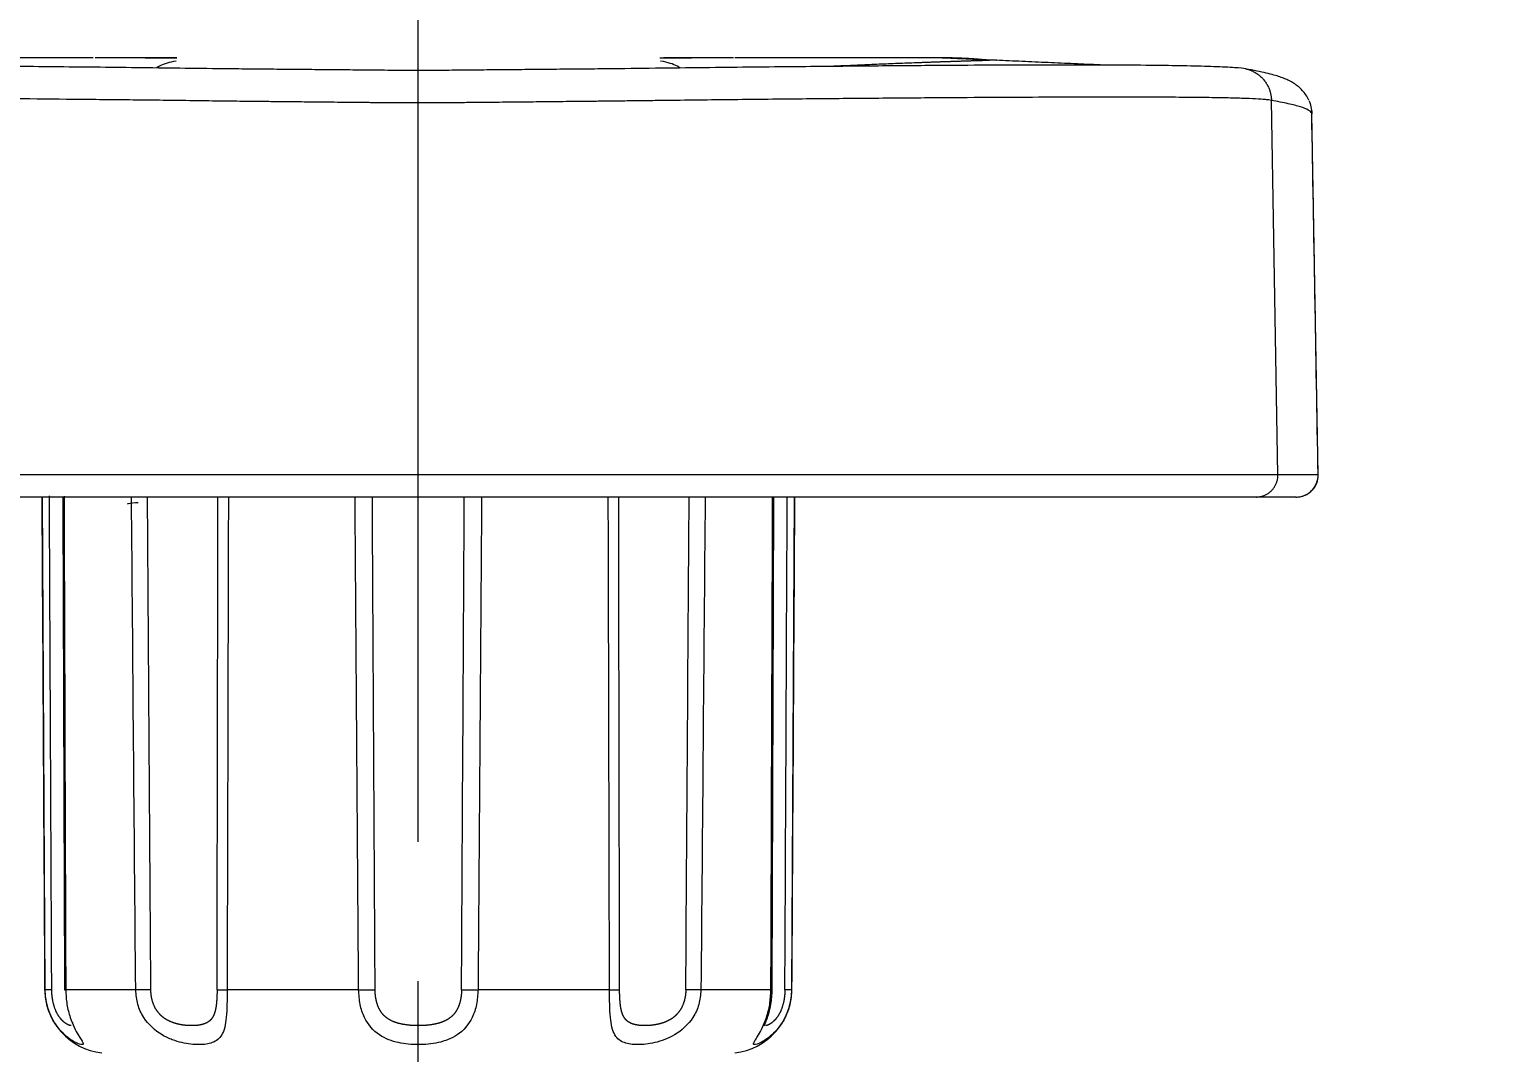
# Model space of a CAD drawing. Extents: x 0 to 3160, y 0 to 2315.
# Drawn here: x 2078.9 to 2145.4, y 618.8 to 665.4 of the extents above; entities that cross this region are included whole.
import ezdxf

# ---------------------------------------------------------------- set-up
doc = ezdxf.new("R2010")
doc.units = 0
doc.header["$LTSCALE"] = 4
doc.header["$MEASUREMENT"] = 0
doc.header["$PDMODE"] = 3
doc.header["$PDSIZE"] = -10
doc.linetypes.add('CENTER2', pattern=[28.575000000000003, 19.05, -3.175, 3.175, -3.175])
doc.layers.get('0').update_dxf_attribs({"linetype": 'CONTINUOUS'})
doc.layers.get('DEFPOINTS').update_dxf_attribs({"linetype": 'CONTINUOUS'})
doc.layers.add('1', color=7, linetype='CONTINUOUS', true_color=0xffffff)
doc.layers.add('Cneter', color=1, linetype='CENTER2', lineweight=13)
doc.styles.add('Daelim Dimension', font='')
doc.styles.get('Daelim Dimension').set_extended_font_data('나눔고딕')
doc.dimstyles.new('DEFAULT', dxfattribs={"dimscale": 2, "dimtxt": 2, "dimasz": 2, "dimexe": 0, "dimexo": 2, "dimgap": 1, "dimtad": 1, "dimdec": 1, "dimzin": 9, "dimdsep": 46, "dimtxsty": 'Daelim Dimension', "dimcen": 0.5, "dimclrd": 252, "dimclre": 252, "dimclrt": 3, "dimadec": 1, "dimazin": 0, "dimtfac": 1, "dimtdec": 1, "dimtix": 1, "dimtmove": 0, "dimatfit": 3, "dimfxl": 1, "dimtolj": 1, "dimtzin": 1, "dimlwd": 9, "dimlwe": 9, "dimarcsym": 0})

# ---------------------------------------------------------------- blocks, each defined once
blk = doc.blocks.new('*D2')
at = {"color": 5, "lineweight": 9, "ltscale": 0.5, "transparency": 16777216}
for p, q in [((1741.295518273465, 1336.078545447044), (2418.230015357363, 1336.078545447044)), ((2416.230015357362, 461.471543949397), (2416.230015357363, 1328.078545447044)), ((2221.409677330765, 453.471543949397), (2418.230015357362, 453.471543949397))]:
    blk.add_line(p, q, dxfattribs=at)
at = {"color": 5, "ltscale": 0.5, "transparency": 16777216}
for points in [[(2414.896682024029, 1328.078545447044), (2417.563348690696, 1328.078545447044), (2416.230015357363, 1336.078545447044)], [(2414.896682024029, 461.471543949397), (2417.563348690696, 461.471543949397), (2416.230015357362, 453.471543949397)]]:
    blk.add_solid(points, dxfattribs=at)
at = {"layer": 'DEFPOINTS', "color": 0, "ltscale": 0.5, "transparency": 16777216}
for p in [(1737.295518273465, 1336.078545447044), (2416.230015357363, 1336.078545447044), (2217.409677330765, 453.471543949397)]:
    blk.add_point(p, dxfattribs=at)
at = {"color": 7, "ltscale": 0.5, "transparency": 16777216, "insert": (2400.524722081253, 893.0072777452452), "char_height": 20, "attachment_point": 5, "rotation": 90, "style": 'Daelim Dimension'}
blk.add_mtext('\\A1;(1140)', dxfattribs=at)

msp = doc.modelspace()

# ---------------------------------------------------------------- linework, layer by layer
at = {"layer": '1', "color": 7, "linetype": 'Continuous', "lineweight": 18}
for p, q in [((2084.174641330765, 664.1197520087467), (2085.609722330765, 664.1197520087467)), ((2107.609632330764, 664.1197520087467), (2109.044713330764, 664.1197520087467)), ((2137.592996330764, 645.1372040087467), (2137.306175330764, 661.5691800087466)), ((2079.476074330764, 644.1196950087469), (2079.606632330765, 621.6786010087467)), ((2113.612722330764, 621.6786010087467), (2113.743281330765, 644.1196950087469))]:
    msp.add_line(p, q, dxfattribs=at)
at = {"layer": '1', "color": 7, "linetype": 'Continuous', "lineweight": 13}
for p, q in [((2135.754840330765, 645.1372040087467), (2135.458521330765, 662.1815050087466)), ((2137.306174330764, 661.5691800087466), (2137.304901330765, 661.5723560087467)), ((2137.592996330764, 645.1372040087467), (2137.584959330764, 645.1372040087467)), ((2079.606632330765, 621.6786010087467), (2079.608299330765, 621.6786010087467)), ((2083.738902330765, 621.6786010087467), (2080.552179330764, 621.6786010087467)), ((2093.891884330765, 621.6786010087467), (2087.902803330765, 621.6786010087467)), ((2105.316551330764, 621.6786010087467), (2099.327471330765, 621.6786010087467)), ((2112.667176330765, 621.6786010087467), (2109.480452330764, 621.6786010087467)), ((2113.611055330764, 621.6786010087467), (2113.612722330764, 621.6786010087467))]:
    msp.add_line(p, q, dxfattribs=at)
at = {"layer": '1', "color": 7, "linetype": 'Continuous', "lineweight": 18}
for centre, radius, start, end in [((2136.593148330764, 645.1197520087467), 0.999999999374942, 270, 1.000000000001762), ((2082.506583330764, 621.6954730087468), 2.9, 180.3333329999999, 263.8251270000051), ((2110.712771330765, 621.6954730087468), 2.9, 276.1748729999948, 359.6666670000001)]:
    msp.add_arc(centre, radius, start, end, dxfattribs=at)
at = {"layer": '1', "color": 7, "linetype": 'Continuous', "lineweight": 13}
for centre, major_axis, ratio, start_param, end_param in [((2080.608184330765, 621.6844190087472), (0.9999825734796775, 0.005903620628900314), 0.006093, 2.335306668904783, 3.12758987023473), ((2081.496552330765, 621.6844190087472), (-0.9999940016464713, -0.003463621034666061), 0.007745, 6.253572306727764, 6.618252947598284), ((2084.495858330764, 621.6844190087472), (0.9999643915549432, 0.008438934877337993), 0.0008730000000000001, 1.63718927094031, 2.429472472269532), ((2088.414872330764, 621.6844190087472), (-0.9999972969148689, 0.002325115614636653), 0.008159, 0.2409390379052864, 1.033222239596359), ((2094.051722330764, 621.6844190087472), (0.9999753190307749, 0.007025761825488645), 0.004756, 4.551824145755695, 5.344107347085852), ((2099.167632330765, 621.6844190087472), (-0.9999753190308928, 0.007025761825478727), 0.004756, 0.939077959786806, 1.731361161476742), ((2104.804482330765, 621.6844190087472), (0.9999972969150358, 0.002325115614706181), 0.008159, 5.249963067636829, 6.042246268966223), ((2108.723496330765, 621.6844190087472), (-0.999964391554932, 0.008438934877276037), 0.0008730000000000001, 3.85371283485369, 4.645996036547444), ((2111.722802330764, 621.6844190087472), (0.9999940016462072, -0.003463621034622859), 0.007745, 5.948117666813009, 6.312798308192019), ((2112.611170330764, 621.6844190087472), (-0.99998257347994, 0.005903620628768595), 0.006093, 3.155595436888541, 3.947878638584397)]:
    msp.add_ellipse(centre, major_axis=major_axis, ratio=ratio, start_param=start_param, end_param=end_param, dxfattribs=at)
at = {"layer": '1', "color": 7, "linetype": 'Continuous', "lineweight": 18}
for points, degree, knots in [([(2081.795378188755, 664.1197514940291), (2081.675484841232, 664.1197519353113), (2081.419311416409, 664.1197528486828), (2081.016936436433, 664.1197514326427), (2080.622754840234, 664.1197522733169), (2080.212800703782, 664.1197526140645), (2079.758947083236, 664.1197514751125), (2079.189460304194, 664.1197523646119), (2078.62141166232, 664.1197517713222), (2078.102541284615, 664.1197518215909), (2077.678851141359, 664.1197519972884), (2077.284485916014, 664.1197518534254), (2076.918855462894, 664.1197516582711), (2076.655648366818, 664.1197516412126), (2076.483594420321, 664.1197516773532), (2076.392148671274, 664.1197517044907), (2076.297734251345, 664.119751738006), (2076.200369925549, 664.1197517736769), (2076.100074967498, 664.1197518052404), (2075.996869453306, 664.1197518233485), (2075.8907742579, 664.1197518167814), (2075.781811177755, 664.1197517958594), (2075.67000287588, 664.1197517694332), (2075.555372859485, 664.119751745754), (2075.437945485543, 664.119751731429), (2075.317745978567, 664.1197517307874), (2075.194800448343, 664.119751745015), (2075.069135909053, 664.1197517711566), (2074.940780296591, 664.1197518012482), (2074.809762509684, 664.119751820318), (2074.676112450811, 664.1197518082045), (2074.539860678005, 664.1197517828259), (2074.401038802885, 664.1197517577452), (2074.259679451116, 664.1197517436726), (2074.115816291707, 664.1197517466785), (2073.969484033654, 664.1197517670957), (2073.820718555503, 664.1197517983405), (2073.669556547888, 664.1197518245203), (2073.516037100831, 664.1197518223075), (2073.360195146018, 664.1197518102026), (2073.202085080761, 664.1197518003769), (2073.041692488142, 664.1197517999422), (2072.934345713661, 664.1197518068907), (2072.880205188853, 664.1197518103959)], 3, [0, 0, 0, 0, 0.0378479801921219, 0.08102686101155901, 0.1278119128738841, 0.163634525848787, 0.2123727044230067, 0.2739545769285053, 0.348284398602721, 0.3981267825143373, 0.4449846762311005, 0.4888750670199193, 0.5298135306027496, 0.567815068631258, 0.577816821349176, 0.5881728796970307, 0.5988828344591128, 0.6099462678372954, 0.6213627542415294, 0.6331318611212544, 0.6452531444576609, 0.6577261357526679, 0.670550354361797, 0.6837253115661412, 0.697250511384694, 0.7111254514485791, 0.7253496239416333, 0.7399225166120371, 0.7548436138599425, 0.7701123979052403, 0.7857283452489359, 0.8016909154272153, 0.8179995622166831, 0.8346537376626234, 0.8516528932579567, 0.8689964812148242, 0.88668395583618, 0.9047147749943664, 0.9230883977981704, 0.941804275688904, 0.960861861789354, 0.9802606146949177, 1, 1, 1, 1]), ([(2085.606491289376, 664.1125157880601), (2084.857345198204, 664.1149861588729), (2083.582909372549, 664.1188911290014), (2082.378150587224, 664.1191488919212), (2081.889126536002, 664.1189199527976)], 3, [0, 0, 0, 0, 0.590039568852105, 1, 1, 1, 1]), ([(2110.959719860522, 664.1188856169952), (2110.328889313248, 664.1188846327855), (2109.226197368192, 664.1180384291497), (2108.091342313762, 664.1139396303856), (2107.610209116093, 664.11216328828)], 3, [0, 0, 0, 0, 0.575634718562797, 1, 1, 1, 1]), ([(2120.339149702456, 664.1197518116683), (2120.31205051823, 664.1197518102349), (2120.258087431371, 664.1197518073805), (2120.177298283629, 664.1197518053018), (2120.09707635863, 664.1197518054582), (2120.017412828517, 664.1197518078457), (2119.938316704504, 664.1197518119257), (2119.859792184749, 664.1197518168065), (2119.781844645144, 664.1197518212607), (2119.704479055802, 664.1197518236963), (2119.627700403958, 664.1197518224667), (2119.551513568823, 664.1197518148779), (2119.475923411982, 664.1197518020499), (2119.400934753789, 664.1197517875039), (2119.326552330921, 664.1197517734222), (2119.252780810001, 664.1197517615742), (2119.179624785776, 664.1197517531314), (2119.107088782725, 664.1197517487849), (2119.035177255743, 664.1197517487676), (2118.963894591033, 664.1197517529085), (2118.893245106924, 664.1197517606693), (2118.823233054699, 664.1197517711876), (2118.753862619401, 664.1197517833148), (2118.685137920575, 664.1197517956475), (2118.61706301321, 664.1197518065778), (2118.549641887898, 664.119751814264), (2118.482878473178, 664.1197518168942), (2118.416776623339, 664.1197518118529), (2118.351340164933, 664.1197518009926), (2118.286572867989, 664.1197517872115), (2118.222478434564, 664.1197517725273), (2118.159060506788, 664.119751758612), (2118.096322666365, 664.1197517467058), (2118.034268435538, 664.1197517376868), (2117.972901277634, 664.119751732102), (2117.912224597715, 664.1197517302021), (2117.852241743178, 664.119751731977), (2117.792956004369, 664.1197517371857), (2117.734370615169, 664.1197517453852), (2117.676488753576, 664.119751755959), (2117.619313542279, 664.1197517681453), (2117.562848049217, 664.1197517810565), (2117.507095288131, 664.119751793708), (2117.452058219108, 664.1197518050344), (2117.39773974911, 664.1197518139138), (2117.3441427325, 664.1197518191798), (2117.291269970155, 664.1197518196564), (2117.239124204408, 664.1197518141084), (2117.18770811336, 664.1197518041108), (2117.137024319066, 664.1197517910718), (2117.087075394472, 664.1197517761743), (2117.03786386541, 664.1197517604201), (2116.98939221101, 664.1197517446358), (2116.941662863884, 664.1197517294977), (2116.894678211084, 664.1197517155438), (2116.848440592247, 664.1197517031892), (2116.802952307889, 664.1197516927427), (2116.758215590765, 664.1197516844018), (2116.714232711497, 664.1197516783359), (2116.54237647368, 664.1197516628149), (2116.229041353875, 664.1197517430032), (2115.759018354499, 664.1197519594893), (2115.248202390515, 664.1197517637306), (2114.738372909424, 664.1197517864134), (2114.259950284039, 664.119752375274), (2113.844252012056, 664.1197519193083), (2113.479200562439, 664.1197517504534), (2113.165856037404, 664.1197522312696), (2112.905104422581, 664.1197522238613), (2112.404458633235, 664.1197516705865), (2111.785930158294, 664.119750791454), (2111.231792568605, 664.1197537619828), (2111.026978702536, 664.1197549126605)], 3, [0, 0, 0, 0, 0.0094901648074567, 0.0188979337365246, 0.028223243010718, 0.0374660283507991, 0.0466262250241292, 0.0557037678922663, 0.0646985914568599, 0.0736106299039302, 0.0824398171465652, 0.09118608691444301, 0.0998493735344567, 0.1084296117070481, 0.1169267358389144, 0.1253406800709521, 0.1336713783263844, 0.141918764357075, 0.1500827717880894, 0.1581633341605907, 0.1661603849731106, 0.1740738577212644, 0.1819036859359701, 0.1896498032202313, 0.1973121432845275, 0.2048906399808802, 0.2123852273356323, 0.2197958397704373, 0.2271224136239944, 0.2343648862207528, 0.2415231949427298, 0.2485972772593611, 0.255587070765154, 0.2624925132160206, 0.2693135425643239, 0.276050096992682, 0.2827021149465694, 0.2892695351657591, 0.2957522967146379, 0.3021503390114396, 0.308463601856428, 0.3146920254590646, 0.3208355504642018, 0.3268941179773239, 0.3328676695888825, 0.3387561473977456, 0.3445594940337988, 0.3502776531323918, 0.3559105707664465, 0.3614581938984271, 0.3669204698627718, 0.3722973463930605, 0.3775887716484566, 0.3827946942394365, 0.38791506325283, 0.3929498282761891, 0.3978989394215144, 0.4027623473483563, 0.4075400032863057, 0.4122318590569112, 0.4587218036549441, 0.5091431312183481, 0.5635212278366234, 0.6218836756238044, 0.6706715544325549, 0.7140065774114894, 0.7518581500172381, 0.7842001288825944, 0.8110103825352171, 0.8322731133814949, 0.938172417273131, 1, 1, 1, 1]), ([(2122.592439404813, 664.000251390155), (2122.577630170667, 664.0021817737602), (2122.54772397444, 664.0060800463052), (2122.502303512646, 664.0116976089244), (2122.455933180318, 664.0172186750278), (2122.408605330299, 664.0226201724381), (2122.360325019191, 664.0279064480842), (2122.311093026175, 664.0330740461472), (2122.260910506396, 664.0381214307758), (2122.209777683841, 664.0430463232155), (2122.157694185175, 664.0478464505818), (2122.104658930049, 664.0525193560647), (2122.050670095553, 664.0570624654752), (2121.995725140464, 664.061473099649), (2121.939821139279, 664.0657485272236), (2121.882954390502, 664.0698859193458), (2121.8251204949, 664.0738823633887), (2121.766314388467, 664.077734871124), (2121.706530153831, 664.0814403878653), (2121.629297829874, 664.0859590722944), (2121.533446985508, 664.0911068848468), (2121.417866306921, 664.096633741191), (2121.297955138168, 664.101679060645), (2121.173727988878, 664.1062046072279), (2121.045192000437, 664.110169245716), (2120.912346119566, 664.1135270639534), (2120.775178446109, 664.116234851042), (2120.633675817521, 664.1182230397553), (2120.487784161945, 664.1195098848789), (2120.389216736507, 664.119670319416), (2120.339149702456, 664.1197518116683)], 3, [0, 0, 0, 0, 0.0199743765112074, 0.0403368342682032, 0.061089653415855, 0.0822350456366478, 0.1037751606105291, 0.1257120920317306, 0.1480478832228492, 0.1707845323830726, 0.1939239975043161, 0.2174682009860613, 0.241419034079947, 0.2657783878739499, 0.2905481937339452, 0.3157303733454611, 0.3413268325346082, 0.3673394637346941, 0.3937701482477641, 0.4206207583145269, 0.469717441919786, 0.5207172629659237, 0.5736423144720191, 0.6285150306773024, 0.6853585132941556, 0.7441965590628546, 0.8050537463283691, 0.8679555409231361, 0.9329284051050136, 1, 1, 1, 1]), ([(2087.479925157811, 663.6211402382337), (2086.157711600493, 663.6395629621538), (2083.569365941025, 663.6731091072879), (2079.770857899029, 663.7120503723813), (2076.191160460377, 663.746650461806), (2072.867289121434, 663.7740099762909), (2069.847939682294, 663.7913198738606), (2067.163132145971, 663.7981966962666), (2064.838309070227, 663.7936682191516), (2062.88604953316, 663.7781570537231), (2061.064683696547, 663.7471727575357), (2059.622923863916, 663.699289720485), (2059.08169047898, 663.6451844022572), (2058.937024615749, 663.6155487477417)], 3, [0, 0, 0, 0, 0.0934732789887186, 0.1848999676528796, 0.2745983764431369, 0.3625872085813766, 0.4488785997712128, 0.5334831344535627, 0.6164071333387173, 0.6976630648420789, 0.7772543323014072, 0.8934558100909902, 1, 1, 1, 1]), ([(2134.294770602683, 663.6139436327107), (2134.193235245383, 663.6353085118712), (2133.849968765607, 663.673945391321), (2132.922930885664, 663.716910581798), (2131.700242443104, 663.7500800505418), (2130.16427572165, 663.774804860142), (2128.352243508082, 663.7896913947366), (2126.339823889256, 663.7943650324341), (2124.401219205204, 663.7914034818182), (2122.398268563948, 663.7822973886177), (2120.097037909628, 663.7677102593557), (2117.287157901356, 663.7456655944407), (2113.930100300766, 663.7136713823124), (2110.014293226661, 663.674607713735), (2107.224703766316, 663.6402013054098), (2105.739690505672, 663.6205807289798)], 3, [0, 0, 0, 0, 0.08163649950483298, 0.1630231196013305, 0.2382125977039309, 0.3072302270906008, 0.3896607265026905, 0.461198507273349, 0.5218756180386882, 0.5772532283701822, 0.6418447214635412, 0.71639985091851, 0.800903259916443, 0.8953489907894391, 1, 1, 1, 1]), ([(2137.161582413894, 662.1864045546558), (2137.125147568055, 662.2709589531473), (2137.040361455715, 662.4270409129617), (2136.879435606495, 662.6300922454798), (2136.718346648403, 662.7844720015687), (2136.58090941737, 662.8915621266246), (2136.460273921203, 662.9722864310429), (2136.356547502527, 663.0328781521907), (2136.22526562845, 663.1008211882158), (2136.057183024285, 663.1747926382654), (2135.838205412892, 663.2560410377891), (2135.562565334688, 663.3411556632759), (2135.216600223594, 663.4308765695378), (2134.793746777071, 663.5204561048131), (2134.464527090547, 663.5866885846972), (2134.285838936853, 663.6208615957103)], 3, [0, 0, 0, 0, 0.0683229010605596, 0.1315089509017599, 0.1835116949796564, 0.224334404009367, 0.2551648282067638, 0.2923379637247849, 0.341080710048787, 0.4125707921465332, 0.4998028482330295, 0.6027818258150706, 0.721490779662364, 0.8559350647765362, 1, 1, 1, 1]), ([(2135.458521630779, 662.1815049567263), (2135.42657094579, 662.1879913076009), (2135.387970441791, 662.1942650349479), (2135.297023082218, 662.2063872425883), (2135.244683365901, 662.2122357228814), (2135.06598356974, 662.2291432931788), (2134.917950361983, 662.2395645126012), (2134.558131158002, 662.2587059632274), (2134.34632942744, 662.2674261944317), (2133.854839926154, 662.2831656686226), (2133.575151160926, 662.2901849116088), (2132.943956149246, 662.3025224093631), (2132.592431452659, 662.3078406641312), (2131.813913778094, 662.3167761854497), (2131.386983549285, 662.3203934519997), (2130.455572078565, 662.3259269968817), (2129.951089178782, 662.3278432752136), (2128.86285738891, 662.3299748436598), (2128.279106616901, 662.3301901337736), (2127.031171765461, 662.3289197257832), (2126.366986247528, 662.3274340276789), (2124.959237430622, 662.3227616432528), (2124.215671717549, 662.3195749569309), (2122.65113882983, 662.3115005960681), (2121.830156574877, 662.3066129215281), (2120.113816079002, 662.2951365842296), (2119.218552404011, 662.288547921471), (2117.361077107372, 662.2736696077363), (2116.39886182077, 662.2653799567602), (2114.911980564483, 662.2516697391316), (2114.409106902171, 662.2468870430616), (2113.390138585696, 662.2368964038674), (2112.874092372776, 662.231688460743), (2111.8296420337, 662.2208473274391), (2111.30122432269, 662.2152141372603), (2110.232744431721, 662.2035225098475), (2109.692706439623, 662.1974640726144), (2108.601682992229, 662.1849219510927), (2108.050600797511, 662.1784382668043), (2107.215037854159, 662.1683938050815), (2106.935033783441, 662.1649924952922), (2106.371826386098, 662.1580835639493), (2106.088622005524, 662.1545759423966), (2105.803693896288, 662.1510151649613)], 3, [0, 0, 0, 0, 0.0312499999999994, 0.0312499999999994, 0.0624999999999988, 0.0624999999999988, 0.1249999999999988, 0.1249999999999988, 0.1874999999999986, 0.1874999999999986, 0.2499999999999986, 0.2499999999999986, 0.3124999999999984, 0.3124999999999984, 0.3749999999999983, 0.3749999999999983, 0.4374999999999983, 0.4374999999999983, 0.4999999999999982, 0.4999999999999982, 0.5624999999999982, 0.5624999999999982, 0.6249999999999981, 0.6249999999999981, 0.6874999999999981, 0.6874999999999981, 0.7499999999999979, 0.7499999999999979, 0.8124999999999979, 0.8124999999999979, 0.8437499999999983, 0.8437499999999983, 0.8749999999999987, 0.8749999999999987, 0.906249999999999, 0.906249999999999, 0.9374999999999992, 0.9374999999999992, 0.9687499999999996, 0.9687499999999996, 0.9843749999999998, 0.9843749999999998, 1, 1, 1, 1]), ([(2087.438676456524, 644.1197518319577), (2086.692149804422, 644.1197518319577), (2086.420690998209, 644.1197518319577), (2085.895191158787, 644.1197518319577), (2085.526593597307, 644.1197518319577), (2084.811543457313, 644.1197518319577), (2084.094930994494, 644.1197518319577), (2083.584455706709, 644.1197518319577), (2083.129991167886, 644.1197518319577), (2082.929273917872, 644.1197518319577), (2082.627523653679, 644.1197518319577), (2080.466485068961, 644.1197518319577), (2078.37808051646, 644.1197518319577), (2075.110805685902, 644.1197518319577), (2072.182941580864, 644.1197518319577), (2069.291966003683, 644.1197518319577), (2066.886824665686, 644.1197518319577), (2065.69050309781, 644.1197518319577), (2063.585239737065, 644.1197518319577), (2061.806181767056, 644.1197518319577), (2060.369473023849, 644.1197518319577), (2059.301629777819, 644.1197518319577), (2058.61136905782, 644.1197518319577), (2058.460361182613, 644.1197518319577)], 2, [0, 0, 0, 0.03125, 0.03125, 0.0625, 0.0625, 0.125, 0.125, 0.1875, 0.1875, 0.25, 0.25, 0.375, 0.375, 0.5, 0.5, 0.625, 0.625, 0.6875, 0.75, 0.8125, 0.875, 0.9375, 1, 1, 1]), ([(2080.418973170246, 644.1194522283636), (2080.419531488419, 643.9597982268965), (2080.423300403952, 642.8819298437675), (2080.42969441993, 641.0518520688306), (2080.43756904376, 638.7952239428282), (2080.443844564227, 636.9950236331783), (2080.450141233274, 635.1873747427167), (2080.457942360245, 632.945818532583), (2080.468577597841, 629.8854833019873), (2080.481902299159, 626.0437868317445), (2080.491663877197, 623.2222026894301), (2080.496987913102, 621.681183852822)], 3, [0, 0, 0, 0, 0.0213457488959288, 0.1441110648169326, 0.244681525555938, 0.3230571304816503, 0.3847980374315731, 0.4863644073935552, 0.6227535268790648, 0.7939653827059472, 1, 1, 1, 1]), ([(2083.857725597955, 643.862424102676), (2083.812840729724, 643.8595313527635), (2083.546057139908, 643.8409752155198), (2083.379018451323, 643.8179026674475), (2083.359697125916, 643.7986306481421), (2083.359700677935, 643.7956561580136)], 3, [0, 0, 0, 0, 0.1360372942602642, 0.8659786819162443, 1, 1, 1, 1]), ([(2134.758993600874, 644.1197518319577), (2134.517490235518, 644.1197518319577), (2133.05603534593, 644.1197518319577), (2130.658186496178, 644.1197518319577), (2127.409723068321, 644.1197518319577), (2123.42150523363, 644.1197518319577), (2118.831632649289, 644.1197518319577), (2113.794352326727, 644.1197518319577), (2111.143304306976, 644.1197518319577), (2109.82338737473, 644.1197518319577), (2108.478847783806, 644.1197518319577), (2107.8331258911, 644.1197518319577), (2107.13631128542, 644.1197518319577), (2106.82306356243, 644.1197518319577), (2105.780678471574, 644.1197518319577)], 2, [0, 0, 0, 0.125, 0.25, 0.375, 0.5, 0.625, 0.75, 0.875, 0.875, 0.9375, 0.9375, 0.96875, 0.96875, 1, 1, 1]), ([(2112.72236689997, 621.681183852822), (2112.726112770394, 622.7654009066036), (2112.733037733719, 624.7678305798081), (2112.742581461606, 627.5224687602608), (2112.750411106236, 629.7790934626369), (2112.756664174759, 631.5792916456699), (2112.762948230881, 633.386939681342), (2112.770747967352, 635.6284965654354), (2112.781411722522, 638.6888344974136), (2112.791594394171, 641.6059712456176), (2112.798225568084, 643.5029954634751), (2112.800381424083, 644.1194522289566)], 3, [0, 0, 0, 0, 0.1449601048945777, 0.2677253440764311, 0.3682957342745165, 0.4466712755399981, 0.5084121646462736, 0.6099785655136963, 0.7463677379921483, 0.9175796943393746, 1, 1, 1, 1]), ([(2136.584869911922, 644.1197518319577), (2136.528320533186, 644.1197518319577), (2135.843029014522, 644.1197518319577), (2135.349229692686, 644.1197518319577), (2135.069599885993, 644.1197518319577), (2134.967177892283, 644.1197518319577), (2134.835381511874, 644.1197518319577), (2134.758993600874, 644.1197518319577)], 2, [0, 0, 0, 0.5, 0.75, 0.875, 0.9375, 0.9375, 1, 1, 1]), ([(2112.35342916804, 620.0350115475103), (2112.355371699316, 620.034990716837), (2112.363624210702, 620.0452145428485), (2112.393732715265, 620.1094538288853), (2112.460940462205, 620.2701571576431), (2112.566567810803, 620.5734411341714), (2112.685299161724, 621.0594709987131), (2112.717457973248, 621.4501584790564), (2112.722366900453, 621.6811838526924)], 3, [0, 0, 0, 0, 0.0667775567898274, 0.179064158984954, 0.3190441673980096, 0.4969001784610659, 0.7228672456539679, 1, 1, 1, 1])]:
    msp.add_open_spline(points, degree=degree, knots=knots, dxfattribs=at)
at = {"layer": '1', "color": 7, "linetype": 'Continuous', "lineweight": 13}
for points, knots in [([(2084.697548710589, 663.678919820853), (2084.746372814013, 663.714006156863), (2084.96957078473, 663.8426332226791), (2085.28629546458, 663.9321483043341), (2085.579068202692, 663.9816295383876)], [0, 0, 0, 0, 0.2491374961268153, 1, 1, 1, 1]), ([(2107.640637869525, 663.9817735967217), (2107.959213991065, 663.9280903015929), (2108.269955321429, 663.8359054643656), (2108.486641910046, 663.7036335156149), (2108.523364494914, 663.6772755854513)], [0, 0, 0, 0, 0.8133445013300009, 1, 1, 1, 1]), ([(2122.592439448826, 664.0002509380047), (2122.569277322912, 663.9995714146289), (2122.522957615237, 663.998212501192), (2122.453347713784, 663.9961571301696), (2122.383651392685, 663.9940894473143), (2122.313858782219, 663.9920081210507), (2122.243972532539, 663.9899133750428), (2122.173991939003, 663.9878050140592), (2122.103917194586, 663.9856829527225), (2122.033748250764, 663.9835470735802), (2121.963485122466, 663.9813972656889), (2121.893127807122, 663.9792334117442), (2121.822676303812, 663.9770554012243), (2121.75213060403, 663.9748631470079), (2121.681490700802, 663.9726565586038), (2121.610756586876, 663.9704355464596), (2121.539928255216, 663.9682000207654), (2121.469005698925, 663.9659498917313), (2121.397988911316, 663.9636850694701), (2121.326877885956, 663.961405463991), (2121.255672616692, 663.9591109851626), (2121.184373097697, 663.9568015426844), (2121.112979323489, 663.9544770460589), (2121.041491288964, 663.9521374045648), (2120.969908989418, 663.9497825272324), (2120.898232420574, 663.9474123228133), (2120.826461578589, 663.9450266997669), (2120.75459646008, 663.9426255662179), (2120.682637062137, 663.9402088299876), (2120.610583382312, 663.9377763983889), (2120.538435418732, 663.935328178894), (2120.466193170135, 663.9328640765625), (2120.393856637692, 663.9303840062735), (2120.32142582416, 663.9278878917694), (2120.248900732335, 663.9253756563212), (2120.176281365052, 663.9228472248719), (2120.10356772509, 663.9203025234365), (2120.030759815169, 663.9177414792371), (2119.957857637925, 663.9151640206387), (2119.884861195914, 663.9125700771338), (2119.811770491525, 663.9099595793114), (2119.73858552721, 663.9073324588439), (2119.665306304582, 663.9046886483952), (2119.591932827675, 663.9020280818268), (2119.518465090735, 663.8993506932761), (2119.44490312369, 663.8966564204525), (2119.371246822374, 663.8939451921742), (2119.041234146042, 663.8817371459832), (2118.450868852527, 663.8592248030222), (2117.592911634957, 663.8246345653847), (2116.72531243498, 663.7877248443692), (2116.004171626541, 663.7554197133372), (2115.572356824143, 663.7353816785612), (2115.433948814142, 663.728886237348)], [0, 0, 0, 0, 0.0102823374449711, 0.0205626576098219, 0.0308410634918132, 0.0411176581245032, 0.0513925445779093, 0.0616658259589528, 0.071937605412138, 0.0822079861204188, 0.09247707130621198, 0.1027449642321274, 0.113011768167799, 0.123277586375838, 0.1335425221788925, 0.143806678964397, 0.1540701601816038, 0.1643330693382666, 0.1745955099970052, 0.184857585771368, 0.1951194003216273, 0.2053810573503413, 0.2156426605977005, 0.2259043138366706, 0.2361661208679961, 0.246428185515032, 0.2566906116184718, 0.2669535030309665, 0.2772169636116627, 0.2874810972206785, 0.2977460077135307, 0.3080117989274796, 0.3182785745383334, 0.3285464380596687, 0.3388154929501401, 0.3490858426146503, 0.3593575904019085, 0.3696308396021312, 0.3799056934448719, 0.3901822550969795, 0.4004606276606807, 0.4107409141717807, 0.4210232175979682, 0.4313076408372313, 0.4415942867163735, 0.4518832579896164, 0.4621746573372955, 0.472468587364635, 0.5900715000543505, 0.707798871455528, 0.8258034336032817, 0.9442367708276134, 1, 1, 1, 1]), ([(2087.415663270661, 662.1510151356069), (2086.952709726252, 662.1575256863694), (2086.029968279447, 662.1705022692299), (2084.194394325838, 662.1929720812982), (2081.01297836511, 662.2261484639107), (2074.823809667751, 662.2867940806368), (2066.859293370074, 662.3445459359191), (2061.799557900827, 662.3250269386144), (2059.590006565406, 662.282674577054), (2058.677642336051, 662.2541395941425), (2058.055173146328, 662.2234425643478), (2057.848707585204, 662.1940253164071), (2057.760833331532, 662.1815049779366)], [0, 0, 0, 0, 0.0316295020988942, 0.063042724007285, 0.125595915277594, 0.2506068264444897, 0.5000374559359071, 0.7493152705718328, 0.8112836768159141, 0.8747240953844894, 0.9466810514978752, 1, 1, 1, 1]), ([(2096.609677406536, 662.0663071093063), (2096.555686145266, 662.0663191599351), (2096.444569052568, 662.0663439608165), (2096.2731917747, 662.0666649362452), (2096.092411155842, 662.0671881955809), (2095.902227246469, 662.0679378704667), (2095.702640133609, 662.0689070594103), (2095.493649939467, 662.0700978238979), (2095.275256827485, 662.0715096512426), (2095.047461005196, 662.0731426649058), (2094.810262733997, 662.0749971704313), (2094.563662314776, 662.0770719393508), (2094.267335584095, 662.0797343063182), (2093.88256727134, 662.083407536355), (2093.370644744962, 662.0884253588038), (2092.733184031015, 662.0947895774561), (2091.943748578225, 662.1027661398061), (2091.07877755696, 662.1115790049121), (2090.214701768019, 662.1204779614004), (2089.454372632246, 662.128419125796), (2088.797774751336, 662.135393870522), (2088.244893195571, 662.1414218274108), (2087.795709353401, 662.1464404845724), (2087.530827476986, 662.1496288930443), (2087.415663270664, 662.1510151356065)], [0, 0, 0, 0, 0.0176133385187046, 0.0362492544688628, 0.0559077810790086, 0.0765889473178825, 0.0982927785011875, 0.1210192967120645, 0.1447685210771662, 0.1695404679276133, 0.1953351508654889, 0.2221525807505297, 0.2499927656174138, 0.2920115845251037, 0.3476849068434306, 0.4170127236528391, 0.4999948705817093, 0.6052615810670491, 0.6992489625573552, 0.7819571920807215, 0.8533863855526035, 0.9135365933049618, 0.9624078108224488, 1, 1, 1, 1]), ([(2105.80369389619, 662.1510151649495), (2105.733942112781, 662.1501667550806), (2105.580538626685, 662.1483008668524), (2105.329572865766, 662.1454104825539), (2105.036896136341, 662.1421184121305), (2104.702503841786, 662.1384452655707), (2104.326392415679, 662.1343848387701), (2103.908557722158, 662.1299395347387), (2103.44899572964, 662.1251088440736), (2102.947702460577, 662.1198931120548), (2102.404674191545, 662.1142922921358), (2101.819907582399, 662.1083067399354), (2101.161958084408, 662.1016156021542), (2100.486485143403, 662.0947933410202), (2099.849159203025, 662.0884323281821), (2099.337102713937, 662.0834152940374), (2098.905085858513, 662.0792901744949), (2098.518994248002, 662.0758740644574), (2098.144711999783, 662.0729102519722), (2097.793363603255, 662.0704883603953), (2097.464949957776, 662.068604859976), (2097.159471707929, 662.0672779170968), (2096.876929252813, 662.0664431615091), (2096.69621275565, 662.066351162603), (2096.609677406536, 662.0663071093063)], [0, 0, 0, 0, 0.0227686967991335, 0.0500746689496423, 0.0819179016577089, 0.1182983822500425, 0.1592161033510993, 0.2046710655178361, 0.2546632793234813, 0.3091927667475199, 0.3682595616667566, 0.4318637092071976, 0.5000052636937281, 0.5829435059586332, 0.6522566422170869, 0.7079445146249075, 0.7500071112787284, 0.7932039721785632, 0.8339062090158007, 0.8721138615924549, 0.9078269856630504, 0.9410456532503358, 0.9717699542775348, 1, 1, 1, 1]), ([(2137.296927359412, 661.5944917468091), (2137.282302705744, 661.6195949766047), (2137.253053618083, 661.6698010591231), (2137.108429712079, 661.7683936446083), (2136.809365446444, 661.8895115955679), (2136.260010738799, 662.0291762749466), (2135.725687351859, 662.1307282191724), (2135.458521630951, 662.1815049567281)], [0, 0, 0, 0, 0.1250126818213413, 0.25002348584003, 0.5000327950631606, 0.7500126290505866, 1, 1, 1, 1]), ([(2087.405939906875, 645.1372042437774), (2087.341118407283, 645.137204235512), (2087.142089289297, 645.137202733813), (2086.791773801989, 645.1371953436592), (2086.337498847689, 645.1371855704583), (2085.832162141721, 645.1372012167885), (2085.273020002714, 645.1372317405358), (2084.6644074072, 645.1372278959179), (2084.000158703485, 645.1372110149246), (2083.274696165101, 645.1371941660532), (2082.479986902922, 645.1371934972826), (2081.608135322445, 645.1371951480755), (2080.650274023562, 645.1371943476656), (2079.597861555434, 645.1371998573154), (2078.442193687878, 645.1372313916631), (2077.177067672762, 645.1372583023835), (2075.798053768159, 645.1372710039809), (2074.30057898537, 645.1372566262667), (2072.67304119643, 645.1372136108157), (2070.905753021757, 645.1371941679313), (2069.039680184217, 645.1372175565366), (2067.177548703267, 645.1372201827321), (2065.440227004963, 645.1371976757432), (2063.907084589437, 645.1372156040547), (2062.594959656957, 645.1372245428925), (2061.488250306956, 645.1372109412237), (2060.565287392626, 645.1371969520542), (2059.81185900404, 645.1372229412441), (2059.213360919107, 645.1372391190912), (2058.747634071251, 645.1372330624745), (2058.388782276016, 645.1372153545758), (2058.113365069247, 645.137198520852), (2057.90212472894, 645.137202157523), (2057.740304012518, 645.1372042567141), (2057.616259062631, 645.1372036042944), (2057.527206096528, 645.1372047236914), (2057.482096484116, 645.1372043961396), (2057.464514355931, 645.1372042706957)], [0, 0, 0, 0, 0.0044848825782644, 0.0137514914331142, 0.0241038552019958, 0.0355528178978041, 0.0481061719420595, 0.0617838191954197, 0.0767143758580975, 0.0930799990073264, 0.1110491271159173, 0.1308496529736531, 0.1527319520350193, 0.1769769246235398, 0.2038790916310203, 0.2337173013568163, 0.2668017579737332, 0.3034402295126188, 0.3441745627395952, 0.3902034129127832, 0.442323346362477, 0.4979453729942293, 0.5533570387809857, 0.6063559001706984, 0.6557152313724521, 0.7018677562831429, 0.7452860940180762, 0.7854459207246871, 0.8216180868175772, 0.8537231961404863, 0.8822158476361138, 0.9075628716732154, 0.9302078094904138, 0.950631917651902, 0.9693188197911542, 0.9867408932476204, 1, 1, 1, 1]), ([(2096.609677406547, 645.1364040434055), (2095.842485243634, 645.1364707393427), (2095.075328514626, 645.1365374323736), (2093.541167853198, 645.1366708126193), (2092.774178355993, 645.136737499834), (2091.240300262641, 645.1368708684445), (2090.47339762712, 645.1369375498398), (2088.93960784745, 645.1370709068083), (2088.17273684134, 645.137137582381), (2087.405939885743, 645.1372042550411)], [0, 0, 0, 0, 0.25, 0.25, 0.5, 0.5, 0.75, 0.75, 1, 1, 1, 1]), ([(2105.813414841315, 645.1372042571047), (2105.046617466374, 645.1371375842318), (2104.279746133859, 645.1370709084463), (2102.745957354763, 645.1369375510517), (2101.979056188348, 645.1368708694436), (2100.445178343368, 645.136737500407), (2099.678187631757, 645.1366708129794), (2098.144025647497, 645.1365374323082), (2097.37686897619, 645.1364707390644), (2096.609677406526, 645.1364040429139)], [0, 0, 0, 0, 0.25, 0.25, 0.5, 0.5, 0.75, 0.75, 1, 1, 1, 1]), ([(2135.754840559708, 645.1372042395656), (2135.737568299725, 645.1372041192185), (2135.692139862894, 645.1372037868273), (2135.600749164942, 645.1372049337392), (2135.469547366495, 645.137204211373), (2135.295425550531, 645.1372070754601), (2135.068304869476, 645.137209192872), (2134.781915961422, 645.1371897620716), (2134.437527396338, 645.1371744974804), (2134.043792867617, 645.1371701380162), (2133.606074246804, 645.1371791639144), (2133.115037764631, 645.1371968828744), (2132.544537186621, 645.1372086018428), (2131.852147543344, 645.137198761292), (2130.995498388557, 645.1371854249915), (2129.943549374847, 645.1371827639409), (2128.69438868333, 645.1372012291617), (2127.290634922855, 645.1372058115608), (2125.815433237847, 645.1371943551126), (2124.356508199072, 645.1371997697729), (2122.969403870759, 645.1372111141536), (2121.674829061479, 645.1372133200393), (2120.481350540075, 645.1371851782246), (2119.388984897269, 645.1371514952748), (2118.391781685181, 645.1371295458025), (2117.478755674664, 645.137121625678), (2116.634616217086, 645.1371261025542), (2115.840919669887, 645.1371398152928), (2115.077647195579, 645.1371599457884), (2114.325751470912, 645.1371829315617), (2113.57207773561, 645.1372080009442), (2112.812414598142, 645.1372207757972), (2112.050835004319, 645.1372246858291), (2111.293536744696, 645.1372260047442), (2110.542275787723, 645.1372238767617), (2109.799210459936, 645.137215668859), (2109.079023796315, 645.1371886100228), (2108.407351070374, 645.1371720883258), (2107.804043781198, 645.137177101707), (2107.270737950705, 645.1372167458608), (2106.802708161692, 645.1372226345034), (2106.385320802595, 645.1372134950525), (2106.061329208861, 645.1372058125485), (2105.875112149058, 645.1372042761245), (2105.813414813519, 645.1372042747385)], [0, 0, 0, 0, 0.0130249107713556, 0.030950508222188, 0.0506486178709968, 0.07236178009585699, 0.0963434141062511, 0.1225806284891844, 0.1498923367659395, 0.177103939384339, 0.2039813276315443, 0.2309922056037706, 0.2596809761380576, 0.2917068144400943, 0.3285341802860745, 0.3701228532884479, 0.4157328461127719, 0.463518810091397, 0.5099753892128094, 0.5526006590950351, 0.5911728984753288, 0.625779758499381, 0.6567006324765596, 0.6843086360918144, 0.7089956545125367, 0.731200212610066, 0.7514424220533551, 0.7702519379630752, 0.788159566508205, 0.8056954818744884, 0.8232458312736157, 0.8408708549174168, 0.8584767296762704, 0.8758128618217706, 0.8928557050148161, 0.9098082052659264, 0.926397155124234, 0.9417325393594576, 0.955262886336892, 0.9671655603303486, 0.9777013757950912, 0.9871347664919891, 0.9957319801571608, 1, 1, 1, 1]), ([(2137.584186023397, 645.1371974940648), (2137.577609404295, 645.1371974940648), (2137.556820334847, 645.1371974940648), (2137.501707505461, 645.1371974940648), (2137.429201268112, 645.1371974940648), (2137.344006407689, 645.1371974940648), (2137.249149493342, 645.1371974940648), (2137.147654731066, 645.1371974940648), (2137.041962136703, 645.1371974940648), (2136.93420743202, 645.1371974940648), (2136.82607983493, 645.1371974940648), (2136.718902798015, 645.1371974940648), (2136.613656248229, 645.1371974940648), (2136.511006708681, 645.1371974940648), (2136.411352949898, 645.1371974940648), (2136.314878734525, 645.1371974940648), (2136.221588549804, 645.1371974940648), (2136.131611218613, 645.1371974940648), (2136.045321838109, 645.1371974940648), (2135.962882058341, 645.1371974940648), (2135.88533138832, 645.1371974940648), (2135.817365851351, 645.1371974940648), (2135.7737010023, 645.1371974940648), (2135.754838832457, 645.1371974940648)], [0, 0, 0, 0, 0.0876166772140594, 0.1728465927442935, 0.2522375943565046, 0.326077327538686, 0.3946550416649183, 0.4582602504936445, 0.5171794383610411, 0.5717032295622875, 0.6221221980973435, 0.668726592826134, 0.7118094742808673, 0.7516754090065075, 0.7886312784219591, 0.8229827816859625, 0.8550277723891219, 0.8849264177884396, 0.9127327210466885, 0.9384979152545824, 0.9622730722249176, 0.9841090268392458, 1, 1, 1, 1]), ([(2136.584869911873, 644.1197519648154), (2136.643573124444, 644.1197822256304), (2136.704485907757, 644.1250120368736), (2136.827918511945, 644.147839325828), (2136.890426221834, 644.1654569053521), (2137.013268729766, 644.213998911589), (2137.073578987062, 644.244935224779), (2137.187834383781, 644.3194689634211), (2137.241749879629, 644.3630618999036), (2137.339459906717, 644.4605404237986), (2137.383232046062, 644.5144045326665), (2137.458165353017, 644.6287312574982), (2137.48932078503, 644.6891642622909), (2137.538247484722, 644.8124167695291), (2137.556029792565, 644.8752109914631), (2137.579065171863, 644.9993263964566), (2137.584338216366, 645.0606345262577), (2137.584338209993, 645.1197518313425)], [0, 0, 0, 0, 0.1249999999999999, 0.1249999999999999, 0.2499999999999998, 0.2499999999999998, 0.3749999999999998, 0.3749999999999998, 0.4999999999999999, 0.4999999999999999, 0.6249999999999999, 0.6249999999999999, 0.7499999999999999, 0.7499999999999999, 0.875, 0.875, 1, 1, 1, 1]), ([(2080.552178978639, 621.6786011254171), (2080.564110664944, 621.4548969401717), (2080.587626558638, 621.0140033644434), (2080.790274168833, 620.2505332834139), (2081.131802000375, 619.584424507992), (2081.336202167243, 619.2915655242982), (2081.354470390494, 619.196684635253), (2081.290367181012, 619.1679137303277), (2081.09465368833, 619.2260794845583), (2080.791127831084, 619.3975686604817), (2080.39454682974, 619.6969195030679), (2079.949763248531, 620.2496972430131), (2079.658194390278, 621.0124051494181), (2079.625120557394, 621.4540037485162), (2079.608299181317, 621.6786011254171)], [0, 0, 0, 0, 0.0759945807591359, 0.1497760196580175, 0.2820795981970731, 0.3955280006586189, 0.4483588359749338, 0.5000480691776339, 0.6037010387485905, 0.6590106905872634, 0.7179782518616692, 0.8499979378183886, 0.9237088392843256, 1, 1, 1, 1]), ([(2087.902803419332, 621.6786011254171), (2087.901632977988, 621.4548952325163), (2087.89932618132, 621.0139982912856), (2087.865464659223, 620.2505593447827), (2087.72099079194, 619.5842487102277), (2087.281791212629, 619.2417592568968), (2086.642765443109, 619.1536951393809), (2085.976061755659, 619.226044302749), (2085.396235393299, 619.3975759036471), (2084.750696318546, 619.6969146065308), (2084.154870652656, 620.2496981463096), (2083.798264247988, 621.0124049724359), (2083.758915113066, 621.4540036887902), (2083.738902113685, 621.6786011254171)], [0, 0, 0, 0, 0.0760230124608288, 0.1498320550367761, 0.2821851318257439, 0.3956759783713533, 0.4998610236952294, 0.6035527727200852, 0.658883117470684, 0.7178727399929551, 0.8499418180116631, 0.9236802966781674, 1, 1, 1, 1]), ([(2096.609677406536, 619.1822214695208), (2096.456884761214, 619.1863199235104), (2096.150984631214, 619.1945252766259), (2095.695975050376, 619.266923576211), (2095.248887430859, 619.3971303211069), (2094.656350876567, 619.6965922321629), (2094.187897531167, 620.249268115866), (2093.932966218738, 621.0121833132625), (2093.905734197671, 621.453927635971), (2093.89188384831, 621.6786011254167)], [0, 0, 0, 0, 0.1038553457084216, 0.2079246922293622, 0.3184675448105985, 0.4363181500365246, 0.7001787429503538, 0.8475093293368925, 1, 1, 1, 1]), ([(2099.327470964057, 621.6786011254212), (2099.313759482355, 621.4549703522603), (2099.286735515328, 621.0142163351943), (2099.032296044214, 620.2510200302409), (2098.470266126699, 619.5843378121185), (2097.690523035739, 619.2930104737097), (2097.068733540326, 619.1948903813955), (2096.761577280958, 619.1864135630858), (2096.609677406536, 619.1822214699819)], [0, 0, 0, 0, 0.1519648387687327, 0.2995075865154846, 0.5640967142814018, 0.7909825803888554, 0.8966333297069025, 1, 1, 1, 1]), ([(2109.480452699388, 621.6786011254167), (2109.460595002499, 621.4548952332075), (2109.421457911788, 621.0139982931164), (2109.065368850198, 620.250559346639), (2108.347425986823, 619.5842487109485), (2107.388862867759, 619.2417592570005), (2106.57741572039, 619.1536951394305), (2106.053408561551, 619.2260443024875), (2105.737278574849, 619.3975759026675), (2105.475132211458, 619.6969146051224), (2105.35383182587, 620.2496981458967), (2105.320085721615, 621.0124049726151), (2105.317742936167, 621.4540036890221), (2105.316551393741, 621.6786011254171)], [0, 0, 0, 0, 0.0760230122281818, 0.1498320546536786, 0.2821851316849379, 0.3956759782900786, 0.4998610236706794, 0.6035527724526777, 0.6588831169721246, 0.7178727397984472, 0.8499418179907509, 0.9236802967554316, 1, 1, 1, 1]), ([(2113.611055631754, 621.6786011254167), (2113.594357017509, 621.4548952332302), (2113.561446092132, 621.0139982931764), (2113.270408165484, 620.2505593466999), (2112.733358426597, 619.5842487109726), (2112.177079332818, 619.2417592570037), (2111.880599135688, 619.1536951394323), (2111.85495489959, 619.2260443024784), (2111.955409634477, 619.3975759026366), (2112.146227698832, 619.6969146050765), (2112.428455514725, 620.249698145883), (2112.631537988832, 621.012404972621), (2112.655161101645, 621.4540036890298), (2112.667175834432, 621.6786011254171)], [0, 0, 0, 0, 0.0760230122205837, 0.1498320546411612, 0.2821851316803073, 0.3956759782874176, 0.4998610236698708, 0.6035527724439226, 0.6588831169557742, 0.7178727397921081, 0.8499418179900603, 0.9236802967579496, 1, 1, 1, 1])]:
    msp.add_open_spline(points, degree=3, knots=knots, dxfattribs=at)
at = {"layer": '1', "color": 7, "linetype": 'Continuous', "lineweight": 18}
for points, degree in [([(2122.956542409452, 664.0036267701571), (2120.469548179663, 664.1116509752023)], 1), ([(2127.657092324971, 663.7967320626053), (2122.924453744002, 664.0070676799)], 1), ([(2096.664131803832, 663.5372851248558), (2087.424774064114, 663.6209102477997)], 1), ([(2105.794366961961, 663.6213774561543), (2096.555202240302, 663.5376339398667)], 1), ([(2137.304983302228, 661.5555250409111), (2137.287741356212, 661.7133615564021)], 1), ([(2137.29770136244, 661.5945052579873), (2137.300525802754, 661.5860635735776), (2137.303350243069, 661.5776218891683), (2137.306174683384, 661.569180204759)], 3), ([(2096.609677406536, 644.1197518319577), (2092.013649298323, 644.1197518319577), (2087.438676456524, 644.1197518319577)], 2), ([(2105.780678471574, 644.1197518319577), (2101.205724836006, 644.1197518319577), (2096.609677406536, 644.1197518319577)], 2)]:
    msp.add_open_spline(points, degree=degree, dxfattribs=at)
msp.add_rational_spline([(2122.952291209843, 664.0043631200701), (2122.831165145585, 664.0252188323311), (2122.710277887479, 664.0230402056245), (2122.592443333988, 664.0002459316738)], [1.080650232705656, 1.112488926809974, 1.153754460815366, 1.204446834721831], degree=3, dxfattribs=at)
at = {"layer": '1', "color": 7, "linetype": 'Continuous', "lineweight": 13}
for points, weights in [([(2134.295683160093, 663.6183683357835), (2135.00626881315, 663.4575672008714), (2135.447427712782, 662.8901431476311), (2135.458532707528, 662.1815049935663)], [1.079137311608469, 0.9489319315030846, 0.9793976747638125, 1.170534541390653]), ([(2134.758993469973, 644.1197516876086), (2135.350543477618, 644.1197515553627), (2135.765164631157, 644.5433701990883), (2135.754840695474, 645.137204239566)], [1.175836803223017, 0.9413844472997877, 0.9413877323049544, 1.175846658238518]), ([(2079.915986639057, 621.6847299169244), (2079.880509759093, 629.1829472844297), (2079.845007412833, 636.6811717650339), (2079.809455514212, 644.1794016611616)], [1.00000000007252, 1.000000000075241, 1.000000000077923, 1.000000000080557]), ([(2084.429508973783, 621.6847299169244), (2084.378519221792, 629.1629800771257), (2084.327883476497, 636.6412373125931), (2084.27749976583, 644.1194999392778)], [1.00000000007305, 1.000000000075782, 1.000000000078474, 1.000000000081127]), ([(2094.642267485685, 621.6847299169244), (2094.599529060278, 629.1629802467501), (2094.557358335087, 636.6412376518388), (2094.515622974325, 644.1195004481465)], [1.00000000007283, 1.000000000075553, 1.000000000078244, 1.000000000080882]), ([(2105.775598964879, 621.6847299169244), (2105.761124822496, 629.1551499727352), (2105.747165361624, 636.625577089003), (2105.73362011969, 644.0960095869618)], [1.00000000007228, 1.000000000074982, 1.000000000077645, 1.000000000080261])]:
    msp.add_rational_spline(points, weights, degree=3, dxfattribs=at)
for points in [[(2137.155810366226, 662.1841742283636), (2137.247033963347, 661.9853939173522), (2137.29452807192, 661.7783722061417), (2137.29770136244, 661.5945052579873)], [(2137.58418567788, 645.1372008634094), (2137.488432905065, 650.6229644912114), (2137.392680132246, 656.1087281190089), (2137.296927359412, 661.5944917468091)], [(2137.584338209993, 645.1197518313425), (2137.584338209364, 645.1255883245212), (2137.58428711072, 645.1314039088197), (2137.584186023397, 645.1371974940644)], [(2079.608299181328, 621.6786011254217), (2079.564337773066, 629.1589659479837), (2079.520376364801, 636.6393307705453), (2079.476414956539, 644.1196955931068)], [(2080.47655324399, 644.159636924081), (2080.501761822213, 636.665958324526), (2080.526970400434, 629.1722797249718), (2080.552178978657, 621.6786011254167)], [(2083.738902114169, 621.6786011254217), (2083.674880379266, 629.158965827673), (2083.610858644365, 636.6393305299243), (2083.546836909463, 644.1196952321757)], [(2087.443755848272, 621.6847299169217), (2087.457711027268, 629.1629872293838), (2087.471666206266, 636.6412445418459), (2087.485621385263, 644.119501854308)], [(2087.95951381848, 644.1196954697261), (2087.940610352113, 636.6393306882896), (2087.921706885744, 629.1589659068532), (2087.902803419377, 621.6786011254167)], [(2093.89188384904, 621.6786011254217), (2093.837758266996, 629.1589659767537), (2093.783632684953, 636.6393308280863), (2093.72950710291, 644.1196956794188)], [(2098.577087327655, 621.6847299169217), (2098.619246730551, 629.162987412335), (2098.661406133449, 636.6412449077484), (2098.703565536344, 644.1195024031622)], [(2099.489847710983, 644.1196956794133), (2099.435722128926, 636.6393308280817), (2099.38159654687, 629.1589659767492), (2099.327470964813, 621.6786011254167)], [(2105.316551394374, 621.6786011254217), (2105.29764792802, 629.1589659068582), (2105.278744461665, 636.6393306882946), (2105.259840995311, 644.1196954697311)], [(2108.789845839621, 621.6847299169217), (2108.840482613389, 629.1629874830383), (2108.891119387158, 636.6412450491557), (2108.941756160927, 644.1195026152723)], [(2109.672517904145, 644.1196952321711), (2109.608496169238, 636.6393305299193), (2109.54447443433, 629.158965827668), (2109.480452699422, 621.6786011254167)], [(2112.667175834675, 621.6786011254217), (2112.69233962514, 629.158965800309), (2112.717503415605, 636.639330475196), (2112.742667206069, 644.1196951500829)], [(2113.303368174254, 621.6847299169217), (2113.33878880873, 629.1629873661204), (2113.374209443206, 636.6412448153192), (2113.409630077684, 644.1195022645175)], [(2113.742939856537, 644.1196955931023), (2113.698978448277, 636.6393307705403), (2113.655017040016, 629.1589659479782), (2113.611055631755, 621.6786011254167)], [(2080.854749577103, 620.191944222795), (2080.860641280945, 620.1679950023395), (2080.864408360142, 620.1480276866537), (2080.866043314204, 620.1312037555231)]]:
    msp.add_open_spline(points, degree=3, dxfattribs=at)
for points, weights, knots in [([(2080.802282209364, 620.0479907096969), (2080.761221847014, 620.048043728937), (2080.701087643392, 620.0652395160273), (2080.544638382509, 620.1511104981805), (2080.44909519591, 620.2191398972541), (2080.293548075942, 620.3971693606572), (2080.241067701642, 620.4682095987887), (2080.139646815896, 620.6424821453056), (2080.091344155807, 620.7456074588449), (2080.009534534299, 620.9788329307862), (2079.975490967028, 621.1109230978268), (2079.929443074663, 621.3876395126822), (2079.916689281444, 621.5362236011506), (2079.915986638819, 621.6847299169217)], [1.000000000010333, 1.000000000010334, 1.000000000010031, 1.000000000008979, 1.000000000008241, 1.000000000007231, 1.000000000006922, 1.00000000000643, 1.000000000006243, 1.000000000006039, 1.000000000005992, 1.000000000005964, 1.00000000000597, 1.000000000005968], [0, 0, 0, 0, 0.2499997146550175, 0.2499997146550175, 0.4999998097700116, 0.4999998097700116, 0.6249998573275096, 0.6249998573275096, 0.7499999048850055, 0.7499999048850055, 0.8749999524425042, 0.8749999524425042, 1, 1, 1, 1]), ([(2087.443755848272, 621.6847299169217), (2087.443467408607, 621.5358610865301), (2087.439589926716, 621.3912392740367), (2087.422206542408, 621.1106377075262), (2087.408920931511, 620.9809903306264), (2087.368132356426, 620.7456745176673), (2087.340914234069, 620.6432583222563), (2087.269734948913, 620.4681755391116), (2087.226156518665, 620.3964294972347), (2087.124959817645, 620.2788487787034), (2087.06641385595, 620.2319519151783), (2086.938237363445, 620.1575374278191), (2086.868648729693, 620.1297736459087), (2086.644167430307, 620.0657364839321), (2086.472416353406, 620.0479377423094), (2086.110551129378, 620.0480436766015), (2085.917396963269, 620.0652394506083), (2085.515397385906, 620.1511104984825), (2085.310442022607, 620.2191398977916), (2085.019920051828, 620.3971693606868), (2084.928360014878, 620.4682095987023), (2084.760382394067, 620.6424821456517), (2084.685100052623, 620.7456074587212), (2084.561977680153, 620.9788329309772), (2084.51318747534, 621.1109230976331), (2084.448037704208, 621.3876395125731), (2084.430521554788, 621.5362236015912), (2084.429508973451, 621.6847299169217)], [1.000000000006046, 1.00000000000605, 1.000000000006038, 1.000000000006068, 1.00000000000611, 1.000000000006326, 1.000000000006504, 1.000000000007005, 1.000000000007325, 1.000000000008006, 1.000000000008364, 1.000000000009048, 1.000000000009355, 1.000000000010147, 1.000000000010466, 1.000000000010457, 1.000000000010161, 1.000000000009099, 1.000000000008352, 1.000000000007316, 1.000000000007008, 1.000000000006507, 1.00000000000633, 1.000000000006108, 1.000000000006068, 1.000000000006042, 1.00000000000605, 1.000000000006046], [0, 0, 0, 0, 0.0625, 0.0625, 0.1250000000000004, 0.1250000000000004, 0.1875000000000001, 0.1875000000000001, 0.2499999999999998, 0.2499999999999998, 0.3125000000000006, 0.3125000000000006, 0.3750000000000002, 0.3750000000000002, 0.5000000000000007, 0.5000000000000007, 0.625, 0.625, 0.7500000000000003, 0.7500000000000003, 0.8125000000000001, 0.8125000000000001, 0.8749999999999997, 0.8749999999999997, 0.9375000000000006, 0.9375000000000006, 1, 1, 1, 1]), ([(2098.577087327655, 621.6847299169217), (2098.576236530201, 621.5358610865155), (2098.562736618425, 621.3912392742582), (2098.508450837477, 621.1106377086348), (2098.468546052201, 620.9809903309992), (2098.361009642801, 620.7456745192239), (2098.294444764882, 620.643258322641), (2098.137923241517, 620.4681755399861), (2098.048941446516, 620.3964294974153), (2097.857583966301, 620.2788487789326), (2097.753460107654, 620.2319519155476), (2097.5385046831, 620.1575374278632), (2097.427597192102, 620.1297736459442), (2097.085870429732, 620.0657364840049), (2096.84482705375, 620.0479377423148), (2096.372538098087, 620.0480436765961), (2096.136743014674, 620.0652394507224), (2095.677293312599, 620.1511104980405), (2095.458826664431, 620.2191398970044), (2095.169268299772, 620.397169360644), (2095.081470558939, 620.4682095988278), (2094.925534799419, 620.642482145146), (2094.858498220131, 620.7456074589013), (2094.751673423435, 620.9788329306989), (2094.710966059857, 621.1109230979168), (2094.657198712016, 621.3876395127336), (2094.643116207416, 621.536223600945), (2094.642267485418, 621.6847299169217)], [1.000000000006031, 1.000000000006033, 1.000000000006033, 1.000000000006064, 1.000000000006097, 1.000000000006319, 1.000000000006493, 1.000000000006995, 1.000000000007314, 1.000000000007987, 1.00000000000835, 1.000000000009029, 1.000000000009341, 1.000000000010128, 1.000000000010444, 1.000000000010444, 1.00000000001014, 1.000000000009077, 1.000000000008334, 1.000000000007309, 1.000000000006996, 1.000000000006495, 1.000000000006315, 1.000000000006103, 1.000000000006061, 1.000000000006028, 1.000000000006032, 1.000000000006031], [0, 0, 0, 0, 0.062500000000002, 0.062500000000002, 0.1250000000000021, 0.1250000000000021, 0.1875000000000016, 0.1875000000000016, 0.2500000000000022, 0.2500000000000022, 0.3125000000000016, 0.3125000000000016, 0.3750000000000011, 0.3750000000000011, 0.500000000000001, 0.500000000000001, 0.625000000000001, 0.625000000000001, 0.7499999999999999, 0.7499999999999999, 0.8125000000000004, 0.8125000000000004, 0.8749999999999998, 0.8749999999999998, 0.9374999999999992, 0.9374999999999992, 1, 1, 1, 1]), ([(2108.789845839621, 621.6847299169217), (2108.788830781958, 621.5358610865028), (2108.772025199059, 621.3912392744701), (2108.706237941909, 621.1106377096999), (2108.65838587463, 620.9809903313567), (2108.534419112512, 620.7456745207187), (2108.459653924783, 620.6432583230094), (2108.291028323865, 620.4681755408269), (2108.198278734538, 620.396429497589), (2108.006298766882, 620.2788487791527), (2107.905317722088, 620.2319519159032), (2107.704163397334, 620.1575374279041), (2107.603831896716, 620.1297736459787), (2107.304757421374, 620.0657364840754), (2107.10720862075, 620.0479377423176), (2106.74548518474, 620.0480436765934), (2106.577380324229, 620.0652394508297), (2106.275462118593, 620.1511104976175), (2106.145707158087, 620.2191398962518), (2105.992599977123, 620.3971693606013), (2105.949646071173, 620.4682095989479), (2105.87871624753, 620.6424821446612), (2105.85129259121, 620.7456074590741), (2105.810749879726, 620.9788329304324), (2105.797172785375, 621.1109230981897), (2105.779946200389, 621.3876395128877), (2105.775886700997, 621.5362236003243), (2105.7755989648, 621.6847299169217)], [1.000000000006034, 1.000000000006035, 1.000000000006026, 1.000000000006059, 1.000000000006096, 1.000000000006315, 1.000000000006495, 1.000000000006992, 1.000000000007309, 1.000000000007989, 1.000000000008354, 1.000000000009026, 1.000000000009339, 1.000000000010133, 1.000000000010443, 1.000000000010442, 1.000000000010134, 1.000000000009076, 1.000000000008327, 1.000000000007307, 1.000000000006992, 1.000000000006497, 1.000000000006312, 1.0000000000061, 1.000000000006065, 1.000000000006031, 1.000000000006033, 1.000000000006034], [0, 0, 0, 0, 0.0625000000000005, 0.0625000000000005, 0.1250000000000007, 0.1250000000000007, 0.1874999999999996, 0.1874999999999996, 0.2499999999999996, 0.2499999999999996, 0.3124999999999997, 0.3124999999999997, 0.3749999999999997, 0.3749999999999997, 0.4999999999999998, 0.4999999999999998, 0.6249999999999987, 0.6249999999999987, 0.7499999999999987, 0.7499999999999987, 0.8124999999999988, 0.8124999999999988, 0.8749999999999976, 0.8749999999999976, 0.9374999999999976, 0.9374999999999976, 1, 1, 1, 1]), ([(2113.303368174254, 621.6847299169217), (2113.302663813148, 621.5358610865019), (2113.290416078132, 621.3912392744837), (2113.243909933309, 621.1106377097708), (2113.2105010983, 620.9809903313803), (2113.128109408509, 620.7456745208192), (2113.08012737377, 620.6432583230339), (2112.978299487414, 620.4681755408833), (2112.925180668019, 620.3964294976008), (2112.822407773213, 620.2788487791677), (2112.771819694929, 620.2319519159278), (2112.678588814769, 620.1575374279068), (2112.635779528832, 620.1297736459805), (2112.519297611027, 620.0657364840804), (2112.45767866498, 620.0479377423176), (2112.416726915209, 620.0479907094555)], [1.000000000006078, 1.000000000006079, 1.00000000000608, 1.000000000006103, 1.000000000006141, 1.000000000006361, 1.000000000006541, 1.00000000000705, 1.000000000007368, 1.000000000008049, 1.000000000008416, 1.000000000009097, 1.000000000009411, 1.000000000010208, 1.000000000010527, 1.000000000010522], [0, 0, 0, 0, 0.125, 0.125, 0.2499999999999991, 0.2499999999999991, 0.3749999999999996, 0.3749999999999996, 0.5000000000000001, 0.5000000000000001, 0.6250000000000007, 0.6250000000000007, 0.749999999999999, 0.749999999999999, 1, 1, 1, 1])]:
    msp.add_rational_spline(points, weights, degree=3, knots=knots, dxfattribs=at)
at = {"layer": 'Cneter', "lineweight": 5, "ltscale": 0.5}
msp.add_line((2096.609677330764, 456.9701225111469), (2096.609677330764, 1279.717921497137), dxfattribs=at)

# ---------------------------------------------------------------- dimensions: what is measured, and where the dimension line sits
at = {"color": 5, "ltscale": 0.5}
dim = msp.add_linear_dim(base=(2416.230015357363, 1336.078545447044), p1=(2217.409677330765, 453.471543949397), p2=(1737.295518273465, 1336.078545447044), angle=90, text='(1140)', dimstyle='DEFAULT', override={"dimtxt": 10, "dimasz": 4, "dimexe": 1, "dimdec": 0, "dimclrd": 5, "dimclre": 5, "dimclrt": 7}, dxfattribs=at)
dim.commit()
dim.dimension.update_dxf_attribs({"geometry": '*D2', "text_midpoint": (2416.230015357362, 893.0072777452452), "dimtype": 160})

doc.saveas('drawing.dxf')
